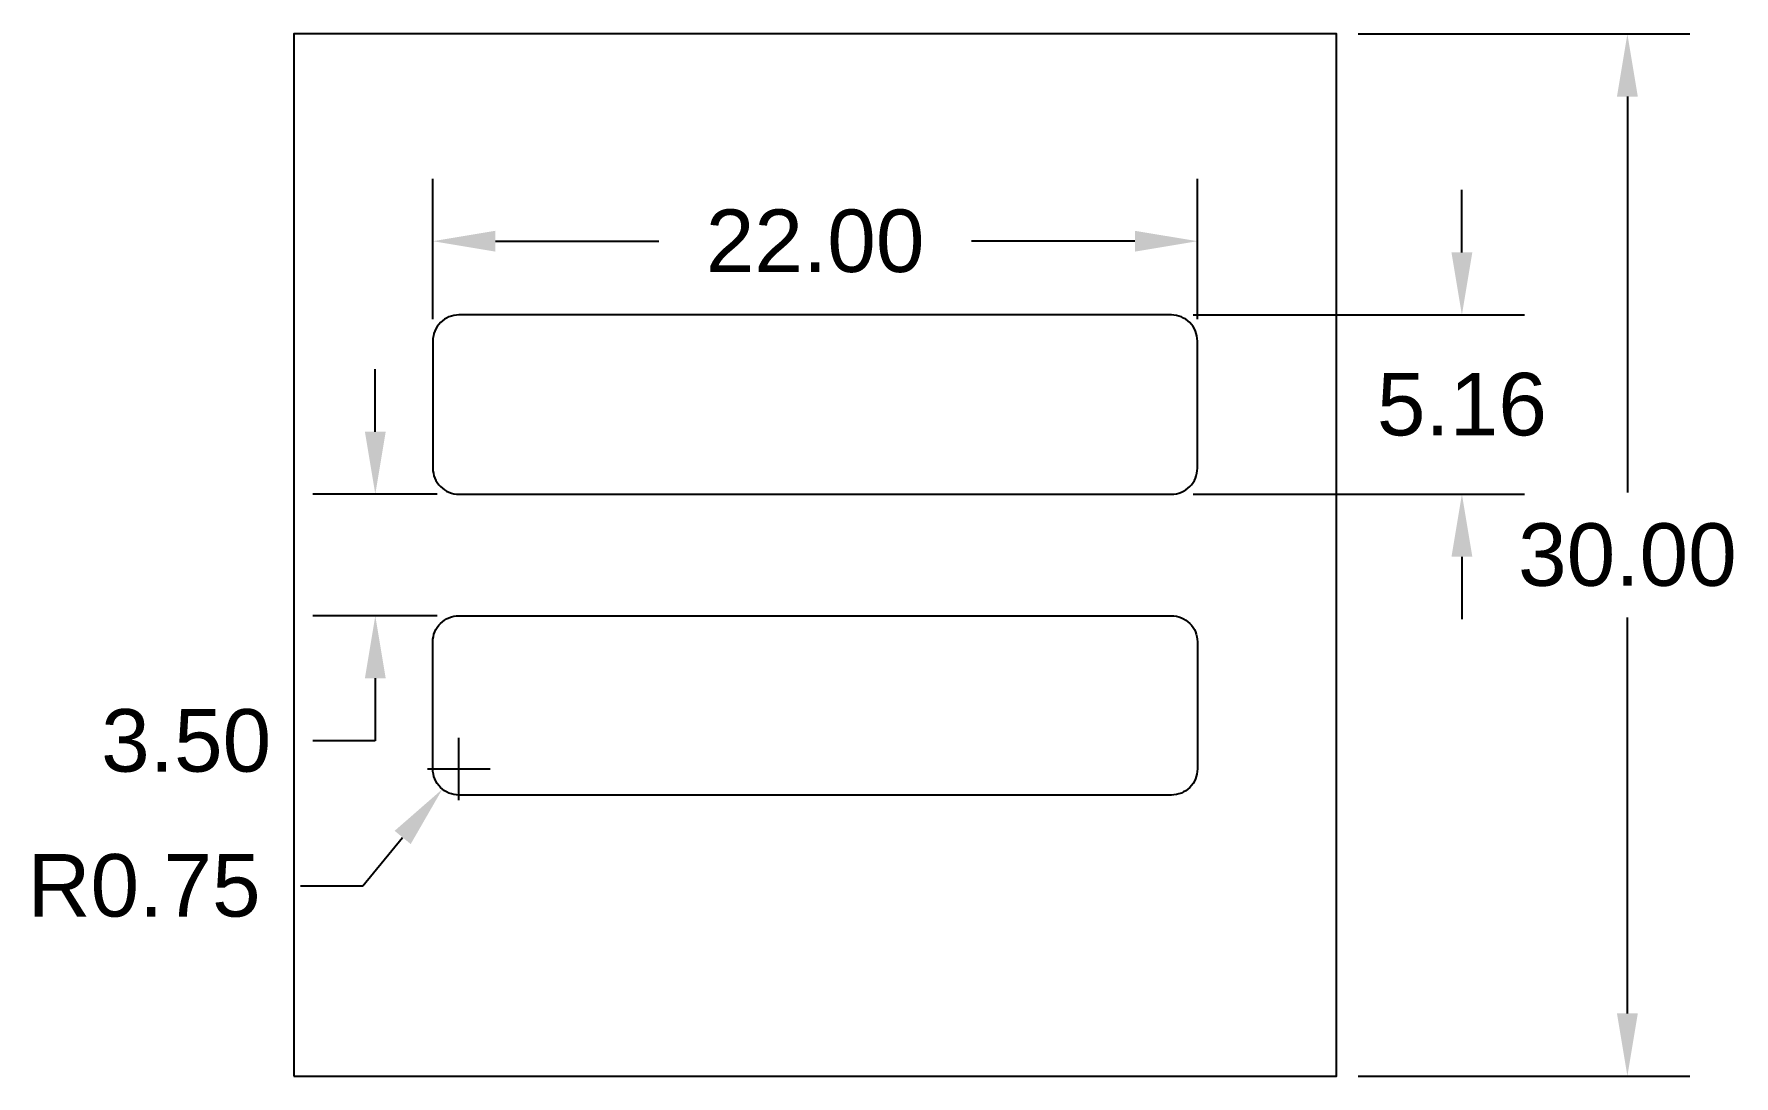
# Model space of a CAD drawing. Header units: millimetres. Extents: x -22.5 to 26.4, y -15 to 15.
import ezdxf

# ---------------------------------------------------------------- set-up
doc = ezdxf.new("R2010")
doc.units = ezdxf.units.MM
for name, color, linetype in [('dims', 3, 'Continuous'), ('glass_extents', 7, 'Continuous'), ('recombination_slash_interlayer2', 6, 'Continuous')]:
    doc.layers.add(name, color=color, linetype=linetype)
doc.styles.get("Standard").update_dxf_attribs({"font": 'arial.ttf'})
doc.dimstyles.get("Standard").update_dxf_attribs({"dimscale": 10, "dimtxt": 0.18, "dimasz": 0.18, "dimexe": 0.18, "dimexo": 0.0625, "dimgap": 0.09, "dimtad": 0, "dimtih": 1, "dimtoh": 1, "dimzin": 0, "dimdsep": 46, "dimtxsty": 'Standard', "dimcen": 0.09, "dimadec": 0, "dimazin": 0, "dimtfac": 1, "dimtdec": 4, "dimtofl": 0, "dimtmove": 0, "dimatfit": 3, "dimfxl": 1, "dimtolj": 1, "dimtzin": 0, "dimarcsym": 0})

# ---------------------------------------------------------------- blocks, each defined once
blk = doc.blocks.new('*D7')
at = {"layer": 'Defpoints', "color": 0}
for p in [(15, 15), (15, -15), (23.372, -15)]:
    blk.add_point(p, dxfattribs=at)
at = {"layer": 'dims', "color": 0, "lineweight": -2}
for p, q in [((15.625, 15), (25.172, 15)), ((23.372, 13.2), (23.372, 1.8)), ((23.372, -13.2), (23.372, -1.8)), ((15.625, -15), (25.172, -15))]:
    blk.add_line(p, q, dxfattribs=at)
at = {"layer": 'dims', "color": 0}
for points in [[(23.672, 13.2), (23.072, 13.2), (23.372, 15)], [(23.072, -13.2), (23.672, -13.2), (23.372, -15)]]:
    blk.add_solid(points, dxfattribs=at)
at = {"layer": 'dims', "color": 0, "insert": (23.372, 0), "char_height": 1.8, "attachment_point": 5}
blk.add_mtext('\\A1;30.00', dxfattribs=at)
blk = doc.blocks.new('*D8')
at = {"layer": 'Defpoints', "color": 0}
for p in [(11, 9.034), (-11, 6.161), (11, 6.161)]:
    blk.add_point(p, dxfattribs=at)
at = {"layer": 'dims', "color": 0, "lineweight": -2}
for p, q in [((-11, 6.786), (-11, 10.834)), ((11, 6.786), (11, 10.834)), ((-9.2, 9.034), (-4.5, 9.034)), ((9.2, 9.034), (4.5, 9.034))]:
    blk.add_line(p, q, dxfattribs=at)
at = {"layer": 'dims', "color": 0}
for points in [[(-9.2, 9.334), (-9.2, 8.734), (-11, 9.034)], [(9.2, 8.734), (9.2, 9.334), (11, 9.034)]]:
    blk.add_solid(points, dxfattribs=at)
at = {"layer": 'dims', "color": 0, "insert": (0, 9.034), "char_height": 1.8, "attachment_point": 5}
blk.add_mtext('\\A1;22.00', dxfattribs=at)
blk = doc.blocks.new('*D9')
at = {"layer": 'Defpoints', "color": 0}
for p in [(-10.25, 1.75), (-12.656, -1.75), (-10.25, -1.75)]:
    blk.add_point(p, dxfattribs=at)
at = {"layer": 'dims', "color": 0, "lineweight": -2}
for p, q in [((-12.656, 3.55), (-12.656, 5.35)), ((-10.875, 1.75), (-14.456, 1.75)), ((-10.875, -1.75), (-14.456, -1.75)), ((-12.656, -3.55), (-12.656, -5.35)), ((-12.656, -5.35), (-14.456, -5.35))]:
    blk.add_line(p, q, dxfattribs=at)
at = {"layer": 'dims', "color": 0}
for points in [[(-12.956, 3.55), (-12.356, 3.55), (-12.656, 1.75)], [(-12.356, -3.55), (-12.956, -3.55), (-12.656, -1.75)]]:
    blk.add_solid(points, dxfattribs=at)
at = {"layer": 'dims', "color": 0, "insert": (-18.098, -5.35), "char_height": 1.8, "attachment_point": 5}
blk.add_mtext('\\A1;3.50', dxfattribs=at)
blk = doc.blocks.new('*D10')
at = {"layer": 'Defpoints', "color": 0}
for p in [(10.25, 6.911), (10.25, 1.75), (18.61, 1.75)]:
    blk.add_point(p, dxfattribs=at)
at = {"layer": 'dims', "color": 0, "lineweight": -2}
for p, q in [((18.61, 8.711), (18.61, 10.511)), ((10.875, 6.911), (20.41, 6.911)), ((10.875, 1.75), (20.41, 1.75)), ((18.61, -0.05), (18.61, -1.85))]:
    blk.add_line(p, q, dxfattribs=at)
at = {"layer": 'dims', "color": 0}
for points in [[(18.31, 8.711), (18.91, 8.711), (18.61, 6.911)], [(18.91, -0.05), (18.31, -0.05), (18.61, 1.75)]]:
    blk.add_solid(points, dxfattribs=at)
at = {"layer": 'dims', "color": 0, "insert": (18.61, 4.331), "char_height": 1.8, "attachment_point": 5}
blk.add_mtext('\\A1;5.16', dxfattribs=at)
blk = doc.blocks.new('*D11')
at = {"layer": 'Defpoints', "color": 0}
for p in [(-10.25, -6.161), (-10.726, -6.741)]:
    blk.add_point(p, dxfattribs=at)
at = {"layer": 'dims', "color": 0}
for p, q in [((-10.25, -7.061), (-10.25, -5.261)), ((-11.15, -6.161), (-9.35, -6.161))]:
    blk.add_line(p, q, dxfattribs=at)
at = {"layer": 'dims', "color": 0, "lineweight": -2}
for p, q in [((-13.011, -9.523), (-11.869, -8.132)), ((-14.811, -9.523), (-13.011, -9.523))]:
    blk.add_line(p, q, dxfattribs=at)
at = {"layer": 'dims', "color": 0}
blk.add_solid([(-11.637, -8.322), (-12.1, -7.941), (-10.726, -6.741)], dxfattribs=at)
at = {"layer": 'dims', "color": 0, "insert": (-19.311, -9.523), "char_height": 1.8, "attachment_point": 5}
blk.add_mtext('\\A1;R0.75', dxfattribs=at)

msp = doc.modelspace()

# ---------------------------------------------------------------- linework, layer by layer
at = {"layer": 'glass_extents'}
msp.add_lwpolyline([(-15, -15), (15, -15), (15, 15), (-15, 15)], close=True, dxfattribs=at)
at = {"layer": 'recombination_slash_interlayer2'}
for points in [[(-11, 6.161), (-11, 2.5, 0.414214), (-10.25, 1.75), (10.25, 1.75, 0.414214), (11, 2.5), (11, 6.161, 0.414214), (10.25, 6.911), (-10.25, 6.911, 0.414214)], [(-11, -6.161), (-11, -2.5, -0.414214), (-10.25, -1.75), (10.25, -1.75, -0.414214), (11, -2.5), (11, -6.161, -0.414214), (10.25, -6.911), (-10.25, -6.911, -0.414214)]]:
    msp.add_lwpolyline(points, format="xyb", close=True, dxfattribs=at)

# ---------------------------------------------------------------- dimensions: what is measured, and where the dimension line sits
at = {"layer": 'dims'}
dim = msp.add_linear_dim(base=(23.372, -15), p1=(15, 15), p2=(15, -15), angle=90, dimstyle='Standard', dxfattribs=at)
dim.commit()
dim.dimension.update_dxf_attribs({"geometry": '*D7', "text_midpoint": (23.372, 0), "dimtype": 160})
dim = msp.add_linear_dim(base=(11, 9.034), p1=(-11, 6.161), p2=(11, 6.161), dimstyle='Standard', dxfattribs=at)
dim.commit()
dim.dimension.update_dxf_attribs({"geometry": '*D8', "text_midpoint": (0, 9.034)})
for base, p1, p2, picture, middle in [((18.61, 1.75), (10.25, 6.911), (10.25, 1.75), '*D10', (18.61, 4.331)), ((-12.656, -1.75), (-10.25, 1.75), (-10.25, -1.75), '*D9', (-18.098, -5.35))]:
    dim = msp.add_linear_dim(base=base, p1=p1, p2=p2, angle=90, dimstyle='Standard', dxfattribs=at)
    dim.commit()
    dim.dimension.update_dxf_attribs({"geometry": picture, "text_midpoint": middle})
dim = msp.add_radius_dim(center=(-10.25, -6.161), mpoint=(-10.726, -6.741), dimstyle='Standard', dxfattribs=at)
dim.commit()
dim.dimension.update_dxf_attribs({"geometry": '*D11', "text_midpoint": (-19.311, -9.523), "dimtype": 164})

doc.saveas('drawing.dxf')
